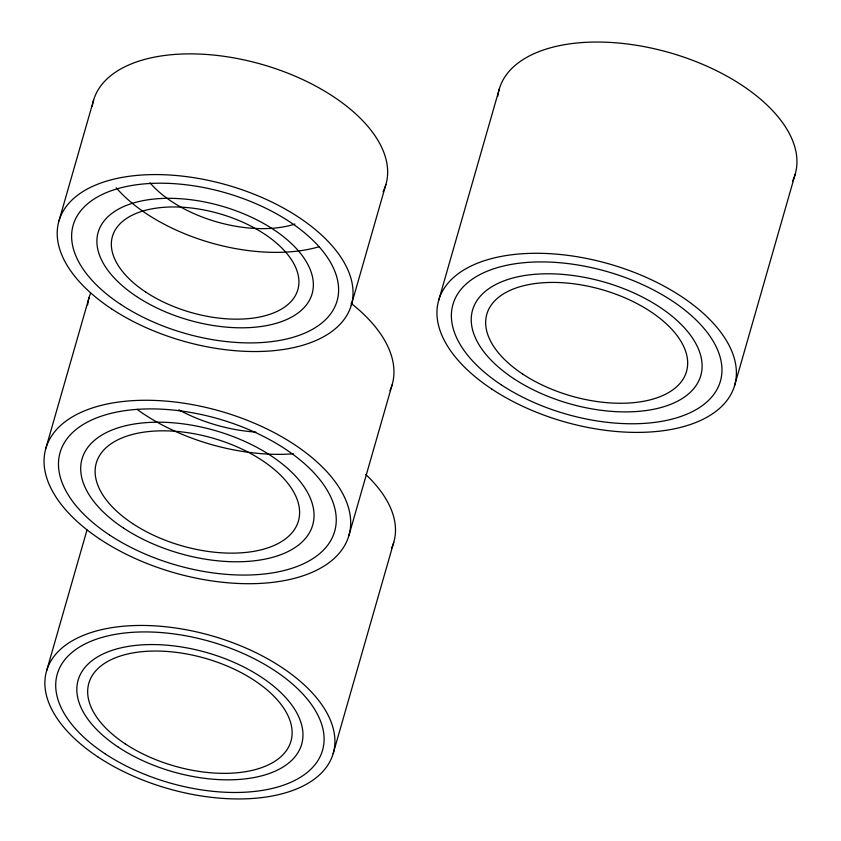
<?xml version="1.0" encoding="UTF-8"?>
<svg xmlns="http://www.w3.org/2000/svg" width="841" height="841" viewBox="0 0 841 841"><rect width="100%" height="100%" fill="white"/><g stroke="black" fill="none" stroke-linecap="round" stroke-linejoin="round"><path stroke-width="1.26" d="M58.986 220.857L93.603 100.153M45.877 448.242L89.146 297.357M46.612 670.824L86.991 529.998M351.265 305.251L385.882 184.547M348.847 535.728L392.116 384.831M438.75 300.132L499.323 88.883M333.183 753.568L393.756 542.329M734.592 385.556L795.165 174.308M497.83 96.231A153.966 82.04 16 0 1 670.13 52.815A153.966 82.04 16 0 1 792.558 181.057M365.688 474.44A149.141 79.474 16 0 1 391.549 548.195M351.086 303.328A157.677 84.026 16 0 1 389.94 390.697M87.622 304.873A157.677 84.026 16 0 1 90.418 293.625M293.414 453.793A142.833 76.111 16 0 1 137.03 409.346M255.864 432.085A105.146 56.032 16 0 1 178.786 409.809M92.289 106.187A152.105 81.051 16 0 1 263.948 64.978A152.105 81.051 16 0 1 383.065 191.716M319.149 246.728A137.272 73.146 16 0 1 116.226 187.806M294.97 224.053A96.463 51.406 16 0 1 149.971 182.791M491.901 389.141A153.966 82.04 16 0 0 734.435 386.082A153.966 82.04 16 0 0 533.678 253.299A153.966 82.04 16 0 0 491.901 389.141M501.036 384.684A139.122 74.134 16 0 0 720.19 381.909A139.122 74.134 16 0 0 538.776 261.929A139.122 74.134 16 0 0 501.036 384.684M513.599 378.545A118.718 63.264 16 0 0 700.606 376.179A118.718 63.264 16 0 0 545.809 273.798A118.718 63.264 16 0 0 513.599 378.545M522.734 374.087A103.885 55.359 16 0 0 686.361 372.016A103.885 55.359 16 0 0 550.918 282.429A103.885 55.359 16 0 0 522.734 374.087M98.092 757.047A149.141 79.474 16 0 0 333.025 754.083A149.141 79.474 16 0 0 138.555 625.462A149.141 79.474 16 0 0 98.092 757.047M104.946 753.704A138.008 73.545 16 0 0 322.345 750.95A138.008 73.545 16 0 0 142.392 631.938A138.008 73.545 16 0 0 104.946 753.704M118.329 747.165A116.268 61.961 16 0 0 301.488 744.853A116.268 61.961 16 0 0 149.877 644.574A116.268 61.961 16 0 0 118.329 747.165M125.183 743.822A105.146 56.032 16 0 0 290.797 741.72A105.146 56.032 16 0 0 153.703 651.05A105.146 56.032 16 0 0 125.183 743.822M100.31 539.407A157.677 84.026 16 0 0 348.689 536.264A157.677 84.026 16 0 0 143.086 400.284A157.677 84.026 16 0 0 100.31 539.407M109.446 534.939A142.833 76.111 16 0 0 334.445 532.09A142.833 76.111 16 0 0 148.195 408.915A142.833 76.111 16 0 0 109.446 534.939M132.647 523.607A105.146 56.032 16 0 0 298.271 521.504A105.146 56.032 16 0 0 161.178 430.834A105.146 56.032 16 0 0 132.647 523.607M123.511 528.064A119.979 63.937 16 0 0 312.516 525.678A119.979 63.937 16 0 0 156.069 422.203A119.979 63.937 16 0 0 123.511 528.064M111.506 308.805A152.105 81.051 16 0 0 351.107 305.777A152.105 81.051 16 0 0 152.768 174.592A152.105 81.051 16 0 0 111.506 308.805M120.641 304.347A137.272 73.146 16 0 0 336.873 301.604A137.272 73.146 16 0 0 157.877 183.222A137.272 73.146 16 0 0 120.641 304.347M145.756 292.069A96.463 51.406 16 0 0 297.703 290.145A96.463 51.406 16 0 0 171.921 206.96A96.463 51.406 16 0 0 145.756 292.069M136.62 296.537A111.296 59.312 16 0 0 311.948 294.318A111.296 59.312 16 0 0 166.823 198.329A111.296 59.312 16 0 0 136.62 296.537"/></g></svg>
